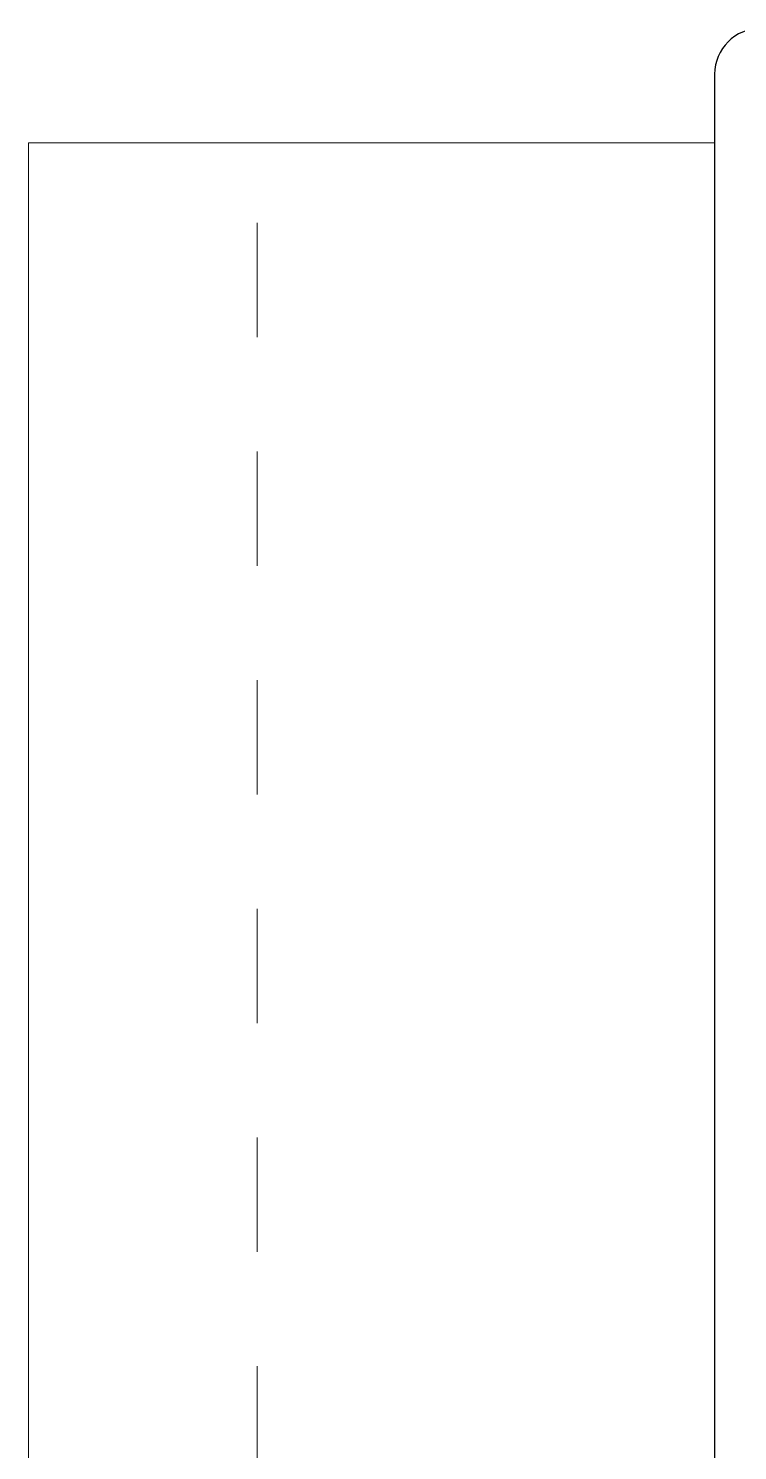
# Model space of a CAD drawing. Header units: metres. Extents: x -44 to 358, y -286 to 66.
# Drawn here: x 36.292 to 36.912, y -87.959 to -86.715 of the extents above; entities that cross this region are included whole.
import ezdxf

# ---------------------------------------------------------------- set-up
doc = ezdxf.new("R2010")
doc.units = ezdxf.units.M
doc.header["$LTSCALE"] = 0.3
doc.linetypes.add('DASHED', pattern=[0.75, 0.5, -0.25])
for name, color, linetype, lineweight in [('01a_Mobiliario', 250, 'Continuous', 0), ('A-WALL', 7, 'Continuous', 30), ('baños', 141, 'Continuous', 0), ('Columnas', 7, 'Continuous', 18), ('PROYECCION', 9, 'DASHED', 0)]:
    doc.layers.add(name, color=color, linetype=linetype, lineweight=lineweight)

# ---------------------------------------------------------------- blocks, each defined once
blk = doc.blocks.new('PL BASE 1N NASAS 09')
at = {"layer": '01a_Mobiliario', "transparency": 33554684}
for p, q in [((-104.4311, -51.1997), (-104.4311, -52.3697)), ((-103.8311, -51.1997), (-104.4311, -51.1997))]:
    blk.add_line(p, q, dxfattribs=at)
at = {"layer": 'A-WALL'}
blk.add_line((-103.8311, -51.1397), (-103.8311, -54.9197), dxfattribs=at)
blk.add_arc((-103.7911, -51.1397), 0.04, 90, 180, dxfattribs=at)
at = {"layer": 'PROYECCION', "color": 252, "linetype": 'DASHED', "ltscale": 0.1}
blk.add_line((-104.2311, -52.3697), (-104.2311, -51.1997), dxfattribs=at)
blk = doc.blocks.new('A$C74a5ad94')
at = {"layer": 'baños'}
blk.add_blockref('PL BASE 1N NASAS 09', (131.4957, 56.1498), dxfattribs=at)

msp = doc.modelspace()

# ---------------------------------------------------------------- block references
at = {"layer": 'Columnas', "ltscale": 0.2}
msp.add_blockref('A$C74a5ad94', (9.2272544, -91.7655679), dxfattribs=at)

doc.saveas('drawing.dxf')
